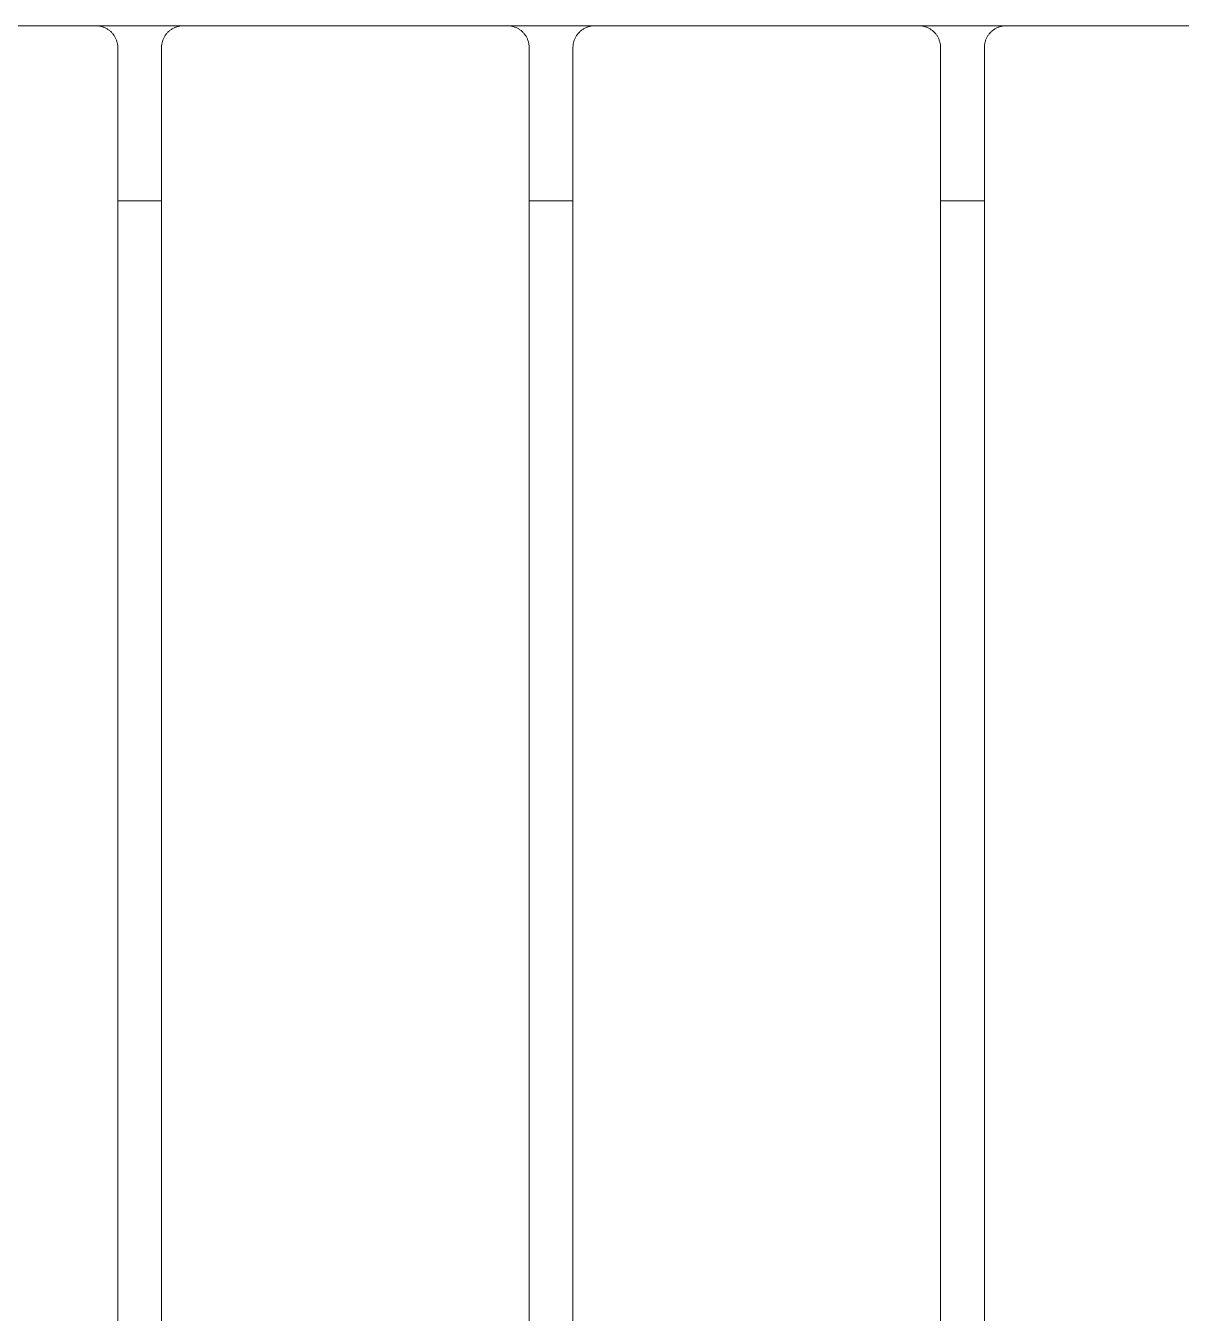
# Model space of a CAD drawing. Header units: inches. Extents: x -2 to 171, y -5 to 121.
# Drawn here: x 64.48 to 74.87, y 57.34 to 68.93 of the extents above; entities that cross this region are included whole.
import ezdxf

# ---------------------------------------------------------------- set-up
doc = ezdxf.new("R2010")
doc.units = ezdxf.units.IN
doc.layers.add('ZANO_R', color=7, linetype='Continuous', lineweight=0)

msp = doc.modelspace()

# ---------------------------------------------------------------- linework, layer by layer
at = {"layer": 'ZANO_R'}
for p, q in [((62.19466, 68.92789), (65.10805, 68.92789)), ((65.11477, 68.92777), (65.10805, 68.92789)), ((65.89108, 68.92789), (65.11242, 68.92789)), ((65.12148, 68.92743), (65.11477, 68.92777)), ((65.12818, 68.92686), (65.12148, 68.92743)), ((65.13485, 68.92606), (65.12818, 68.92686)), ((65.1415, 68.92503), (65.13485, 68.92606)), ((65.862, 68.92503), (65.86865, 68.92606)), ((65.86865, 68.92606), (65.87532, 68.92686)), ((65.87532, 68.92686), (65.88202, 68.92743)), ((65.88202, 68.92743), (65.88873, 68.92777)), ((65.88873, 68.92777), (65.89545, 68.92789)), ((65.89545, 68.92789), (68.80884, 68.92789)), ((68.81556, 68.92777), (68.80884, 68.92789)), ((69.59187, 68.92789), (68.81321, 68.92789)), ((68.82227, 68.92743), (68.81556, 68.92777)), ((68.82897, 68.92686), (68.82227, 68.92743)), ((68.83564, 68.92606), (68.82897, 68.92686)), ((68.84228, 68.92503), (68.83564, 68.92606)), ((69.56279, 68.92503), (69.56944, 68.92606)), ((69.56944, 68.92606), (69.57611, 68.92686)), ((69.57611, 68.92686), (69.58281, 68.92743)), ((69.58281, 68.92743), (69.58952, 68.92777)), ((69.58952, 68.92777), (69.59624, 68.92789)), ((69.59624, 68.92789), (72.50963, 68.92789)), ((72.51635, 68.92777), (72.50963, 68.92789)), ((73.29266, 68.92789), (72.514, 68.92789)), ((72.52306, 68.92743), (72.51635, 68.92777)), ((72.52976, 68.92686), (72.52306, 68.92743)), ((72.53643, 68.92606), (72.52976, 68.92686)), ((72.54307, 68.92503), (72.53643, 68.92606)), ((73.26358, 68.92503), (73.27022, 68.92606)), ((73.27022, 68.92606), (73.2769, 68.92686)), ((73.2769, 68.92686), (73.28359, 68.92743)), ((73.28359, 68.92743), (73.29031, 68.92777)), ((73.29031, 68.92777), (73.29703, 68.92789)), ((73.29703, 68.92789), (76.21041, 68.92789)), ((65.1481, 68.92377), (65.1415, 68.92503)), ((65.15466, 68.92229), (65.1481, 68.92377)), ((65.16116, 68.92059), (65.15466, 68.92229)), ((65.1676, 68.91867), (65.16116, 68.92059)), ((65.17397, 68.91652), (65.1676, 68.91867)), ((65.18026, 68.91416), (65.17397, 68.91652)), ((65.18647, 68.91159), (65.18026, 68.91416)), ((65.19259, 68.90881), (65.18647, 68.91159)), ((65.19861, 68.90582), (65.19259, 68.90881)), ((65.20453, 68.90263), (65.19861, 68.90582)), ((65.21033, 68.89923), (65.20453, 68.90263)), ((65.21601, 68.89564), (65.21033, 68.89923)), ((65.22157, 68.89186), (65.21601, 68.89564)), ((65.22699, 68.88789), (65.22157, 68.89186)), ((65.23228, 68.88374), (65.22699, 68.88789)), ((65.23742, 68.87941), (65.23228, 68.88374)), ((65.24241, 68.8749), (65.23742, 68.87941)), ((65.24724, 68.87023), (65.24241, 68.8749)), ((65.25191, 68.8654), (65.24724, 68.87023)), ((65.25642, 68.86041), (65.25191, 68.8654)), ((65.26075, 68.85527), (65.25642, 68.86041)), ((65.2649, 68.84998), (65.26075, 68.85527)), ((65.26887, 68.84456), (65.2649, 68.84998)), ((65.27265, 68.839), (65.26887, 68.84456)), ((65.27624, 68.83332), (65.27265, 68.839)), ((65.27964, 68.82752), (65.27624, 68.83332)), ((65.28283, 68.8216), (65.27964, 68.82752)), ((65.28582, 68.81558), (65.28283, 68.8216)), ((65.2886, 68.80946), (65.28582, 68.81558)), ((65.7149, 68.80946), (65.71768, 68.81558)), ((65.71768, 68.81558), (65.72067, 68.8216)), ((65.72067, 68.8216), (65.72386, 68.82752)), ((65.72386, 68.82752), (65.72726, 68.83332)), ((65.72726, 68.83332), (65.73085, 68.839)), ((65.73085, 68.839), (65.73463, 68.84456)), ((65.73463, 68.84456), (65.7386, 68.84998)), ((65.7386, 68.84998), (65.74275, 68.85527)), ((65.74275, 68.85527), (65.74708, 68.86041)), ((65.74708, 68.86041), (65.75159, 68.8654)), ((65.75159, 68.8654), (65.75626, 68.87023)), ((65.75626, 68.87023), (65.76109, 68.8749)), ((65.76109, 68.8749), (65.76608, 68.87941)), ((65.76608, 68.87941), (65.77122, 68.88374)), ((65.77122, 68.88374), (65.77651, 68.88789)), ((65.77651, 68.88789), (65.78193, 68.89186)), ((65.78193, 68.89186), (65.78749, 68.89564)), ((65.78749, 68.89564), (65.79317, 68.89923)), ((65.79317, 68.89923), (65.79897, 68.90263)), ((65.79897, 68.90263), (65.80489, 68.90582)), ((65.80489, 68.90582), (65.81091, 68.90881)), ((65.81091, 68.90881), (65.81703, 68.91159)), ((65.81703, 68.91159), (65.82324, 68.91416)), ((65.82324, 68.91416), (65.82953, 68.91652)), ((65.82953, 68.91652), (65.8359, 68.91867)), ((65.8359, 68.91867), (65.84234, 68.92059)), ((65.84234, 68.92059), (65.84884, 68.92229)), ((65.84884, 68.92229), (65.8554, 68.92377)), ((65.8554, 68.92377), (65.862, 68.92503)), ((68.84889, 68.92377), (68.84228, 68.92503)), ((68.85545, 68.92229), (68.84889, 68.92377)), ((68.86195, 68.92059), (68.85545, 68.92229)), ((68.86839, 68.91867), (68.86195, 68.92059)), ((68.87476, 68.91652), (68.86839, 68.91867)), ((68.88105, 68.91416), (68.87476, 68.91652)), ((68.88726, 68.91159), (68.88105, 68.91416)), ((68.89338, 68.90881), (68.88726, 68.91159)), ((68.8994, 68.90582), (68.89338, 68.90881)), ((68.90532, 68.90263), (68.8994, 68.90582)), ((68.91112, 68.89923), (68.90532, 68.90263)), ((68.9168, 68.89564), (68.91112, 68.89923)), ((68.92236, 68.89186), (68.9168, 68.89564)), ((68.92778, 68.88789), (68.92236, 68.89186)), ((68.93307, 68.88374), (68.92778, 68.88789)), ((68.93821, 68.87941), (68.93307, 68.88374)), ((68.9432, 68.8749), (68.93821, 68.87941)), ((68.94803, 68.87023), (68.9432, 68.8749)), ((68.9527, 68.8654), (68.94803, 68.87023)), ((68.95721, 68.86041), (68.9527, 68.8654)), ((68.96154, 68.85527), (68.95721, 68.86041)), ((68.96569, 68.84998), (68.96154, 68.85527)), ((68.96966, 68.84456), (68.96569, 68.84998)), ((68.97344, 68.839), (68.96966, 68.84456)), ((68.97703, 68.83332), (68.97344, 68.839)), ((68.98042, 68.82752), (68.97703, 68.83332)), ((68.98362, 68.8216), (68.98042, 68.82752)), ((68.98661, 68.81558), (68.98362, 68.8216)), ((68.98939, 68.80946), (68.98661, 68.81558)), ((69.41569, 68.80946), (69.41847, 68.81558)), ((69.41847, 68.81558), (69.42146, 68.8216)), ((69.42146, 68.8216), (69.42465, 68.82752)), ((69.42465, 68.82752), (69.42805, 68.83332)), ((69.42805, 68.83332), (69.43164, 68.839)), ((69.43164, 68.839), (69.43542, 68.84456)), ((69.43542, 68.84456), (69.43939, 68.84998)), ((69.43939, 68.84998), (69.44354, 68.85527)), ((69.44354, 68.85527), (69.44787, 68.86041)), ((69.44787, 68.86041), (69.45237, 68.8654)), ((69.45237, 68.8654), (69.45705, 68.87023)), ((69.45705, 68.87023), (69.46188, 68.8749)), ((69.46188, 68.8749), (69.46687, 68.87941)), ((69.46687, 68.87941), (69.47201, 68.88374)), ((69.47201, 68.88374), (69.4773, 68.88789)), ((69.4773, 68.88789), (69.48272, 68.89186)), ((69.48272, 68.89186), (69.48828, 68.89564)), ((69.48828, 68.89564), (69.49396, 68.89923)), ((69.49396, 68.89923), (69.49976, 68.90263)), ((69.49976, 68.90263), (69.50568, 68.90582)), ((69.50568, 68.90582), (69.5117, 68.90881)), ((69.5117, 68.90881), (69.51781, 68.91159)), ((69.51781, 68.91159), (69.52402, 68.91416)), ((69.52402, 68.91416), (69.53032, 68.91652)), ((69.53032, 68.91652), (69.53669, 68.91867)), ((69.53669, 68.91867), (69.54313, 68.92059)), ((69.54313, 68.92059), (69.54963, 68.92229)), ((69.54963, 68.92229), (69.55619, 68.92377)), ((69.55619, 68.92377), (69.56279, 68.92503)), ((72.54968, 68.92377), (72.54307, 68.92503)), ((72.55623, 68.92229), (72.54968, 68.92377)), ((72.56274, 68.92059), (72.55623, 68.92229)), ((72.56918, 68.91867), (72.56274, 68.92059)), ((72.57555, 68.91652), (72.56918, 68.91867)), ((72.58184, 68.91416), (72.57555, 68.91652)), ((72.58805, 68.91159), (72.58184, 68.91416)), ((72.59417, 68.90881), (72.58805, 68.91159)), ((72.60019, 68.90582), (72.59417, 68.90881)), ((72.6061, 68.90263), (72.60019, 68.90582)), ((72.61191, 68.89923), (72.6061, 68.90263)), ((72.61759, 68.89564), (72.61191, 68.89923)), ((72.62315, 68.89186), (72.61759, 68.89564)), ((72.62857, 68.88789), (72.62315, 68.89186)), ((72.63386, 68.88374), (72.62857, 68.88789)), ((72.639, 68.87941), (72.63386, 68.88374)), ((72.64399, 68.8749), (72.639, 68.87941)), ((72.64882, 68.87023), (72.64399, 68.8749)), ((72.65349, 68.8654), (72.64882, 68.87023)), ((72.658, 68.86041), (72.65349, 68.8654)), ((72.66233, 68.85527), (72.658, 68.86041)), ((72.66648, 68.84998), (72.66233, 68.85527)), ((72.67045, 68.84456), (72.66648, 68.84998)), ((72.67423, 68.839), (72.67045, 68.84456)), ((72.67782, 68.83332), (72.67423, 68.839)), ((72.68121, 68.82752), (72.67782, 68.83332)), ((72.68441, 68.8216), (72.68121, 68.82752)), ((72.6874, 68.81558), (72.68441, 68.8216)), ((72.69018, 68.80946), (72.6874, 68.81558)), ((73.11647, 68.80946), (73.11926, 68.81558)), ((73.11926, 68.81558), (73.12225, 68.8216)), ((73.12225, 68.8216), (73.12544, 68.82752)), ((73.12544, 68.82752), (73.12884, 68.83332)), ((73.12884, 68.83332), (73.13243, 68.839)), ((73.13243, 68.839), (73.13621, 68.84456)), ((73.13621, 68.84456), (73.14018, 68.84998)), ((73.14018, 68.84998), (73.14433, 68.85527)), ((73.14433, 68.85527), (73.14866, 68.86041)), ((73.14866, 68.86041), (73.15316, 68.8654)), ((73.15316, 68.8654), (73.15783, 68.87023)), ((73.15783, 68.87023), (73.16267, 68.8749)), ((73.16267, 68.8749), (73.16766, 68.87941)), ((73.16766, 68.87941), (73.1728, 68.88374)), ((73.1728, 68.88374), (73.17808, 68.88789)), ((73.17808, 68.88789), (73.18351, 68.89186)), ((73.18351, 68.89186), (73.18907, 68.89564)), ((73.18907, 68.89564), (73.19475, 68.89923)), ((73.19475, 68.89923), (73.20055, 68.90263)), ((73.20055, 68.90263), (73.20646, 68.90582)), ((73.20646, 68.90582), (73.21248, 68.90881)), ((73.21248, 68.90881), (73.2186, 68.91159)), ((73.2186, 68.91159), (73.22481, 68.91416)), ((73.22481, 68.91416), (73.23111, 68.91652)), ((73.23111, 68.91652), (73.23748, 68.91867)), ((73.23748, 68.91867), (73.24392, 68.92059)), ((73.24392, 68.92059), (73.25042, 68.92229)), ((73.25042, 68.92229), (73.25698, 68.92377)), ((73.25698, 68.92377), (73.26358, 68.92503)), ((65.29118, 68.80325), (65.2886, 68.80946)), ((65.29353, 68.79696), (65.29118, 68.80325)), ((65.29568, 68.79059), (65.29353, 68.79696)), ((65.2976, 68.78415), (65.29568, 68.79059)), ((65.2993, 68.77765), (65.2976, 68.78415)), ((65.30078, 68.77109), (65.2993, 68.77765)), ((65.30204, 68.76449), (65.30078, 68.77109)), ((65.30307, 68.75784), (65.30204, 68.76449)), ((65.30387, 68.75117), (65.30307, 68.75784)), ((65.30444, 68.74447), (65.30387, 68.75117)), ((65.30479, 68.73776), (65.30444, 68.74447)), ((65.3049, 68.73104), (65.30479, 68.73776)), ((65.3049, 68.73104), (65.3049, 51.4082)), ((65.6986, 68.73104), (65.69872, 68.73776)), ((65.6986, 51.4082), (65.6986, 68.73104)), ((65.69872, 68.73776), (65.69906, 68.74447)), ((65.69906, 68.74447), (65.69963, 68.75117)), ((65.69963, 68.75117), (65.70043, 68.75784)), ((65.70043, 68.75784), (65.70146, 68.76449)), ((65.70146, 68.76449), (65.70272, 68.77109)), ((65.70272, 68.77109), (65.7042, 68.77765)), ((65.7042, 68.77765), (65.7059, 68.78415)), ((65.7059, 68.78415), (65.70782, 68.79059)), ((65.70782, 68.79059), (65.70997, 68.79696)), ((65.70997, 68.79696), (65.71233, 68.80325)), ((65.71233, 68.80325), (65.7149, 68.80946)), ((68.99196, 68.80325), (68.98939, 68.80946)), ((68.99432, 68.79696), (68.99196, 68.80325)), ((68.99646, 68.79059), (68.99432, 68.79696)), ((68.99839, 68.78415), (68.99646, 68.79059)), ((69.00009, 68.77765), (68.99839, 68.78415)), ((69.00157, 68.77109), (69.00009, 68.77765)), ((69.00283, 68.76449), (69.00157, 68.77109)), ((69.00385, 68.75784), (69.00283, 68.76449)), ((69.00466, 68.75117), (69.00385, 68.75784)), ((69.00523, 68.74447), (69.00466, 68.75117)), ((69.00557, 68.73776), (69.00523, 68.74447)), ((69.00569, 68.73104), (69.00557, 68.73776)), ((69.00569, 68.73104), (69.00569, 51.4082)), ((69.39939, 68.73104), (69.3995, 68.73776)), ((69.39939, 51.4082), (69.39939, 68.73104)), ((69.3995, 68.73776), (69.39985, 68.74447)), ((69.39985, 68.74447), (69.40042, 68.75117)), ((69.40042, 68.75117), (69.40122, 68.75784)), ((69.40122, 68.75784), (69.40225, 68.76449)), ((69.40225, 68.76449), (69.40351, 68.77109)), ((69.40351, 68.77109), (69.40499, 68.77765)), ((69.40499, 68.77765), (69.40669, 68.78415)), ((69.40669, 68.78415), (69.40861, 68.79059)), ((69.40861, 68.79059), (69.41076, 68.79696)), ((69.41076, 68.79696), (69.41311, 68.80325)), ((69.41311, 68.80325), (69.41569, 68.80946)), ((72.69275, 68.80325), (72.69018, 68.80946)), ((72.69511, 68.79696), (72.69275, 68.80325)), ((72.69725, 68.79059), (72.69511, 68.79696)), ((72.69918, 68.78415), (72.69725, 68.79059)), ((72.70088, 68.77765), (72.69918, 68.78415)), ((72.70236, 68.77109), (72.70088, 68.77765)), ((72.70361, 68.76449), (72.70236, 68.77109)), ((72.70464, 68.75784), (72.70361, 68.76449)), ((72.70544, 68.75117), (72.70464, 68.75784)), ((72.70602, 68.74447), (72.70544, 68.75117)), ((72.70636, 68.73776), (72.70602, 68.74447)), ((72.70648, 68.73104), (72.70636, 68.73776)), ((72.70648, 68.73104), (72.70648, 51.4082)), ((73.10018, 68.73104), (73.10029, 68.73776)), ((73.10018, 51.4082), (73.10018, 68.73104)), ((73.10029, 68.73776), (73.10064, 68.74447)), ((73.10064, 68.74447), (73.10121, 68.75117)), ((73.10121, 68.75117), (73.10201, 68.75784)), ((73.10201, 68.75784), (73.10304, 68.76449)), ((73.10304, 68.76449), (73.10429, 68.77109)), ((73.10429, 68.77109), (73.10577, 68.77765)), ((73.10577, 68.77765), (73.10748, 68.78415)), ((73.10748, 68.78415), (73.1094, 68.79059)), ((73.1094, 68.79059), (73.11154, 68.79696)), ((73.11154, 68.79696), (73.1139, 68.80325)), ((73.1139, 68.80325), (73.11647, 68.80946)), ((65.3049, 67.35309), (65.6986, 67.35309)), ((69.00569, 67.35309), (69.39939, 67.35309)), ((72.70648, 67.35309), (73.10018, 67.35309))]:
    msp.add_line(p, q, dxfattribs=at)

doc.saveas('drawing.dxf')
